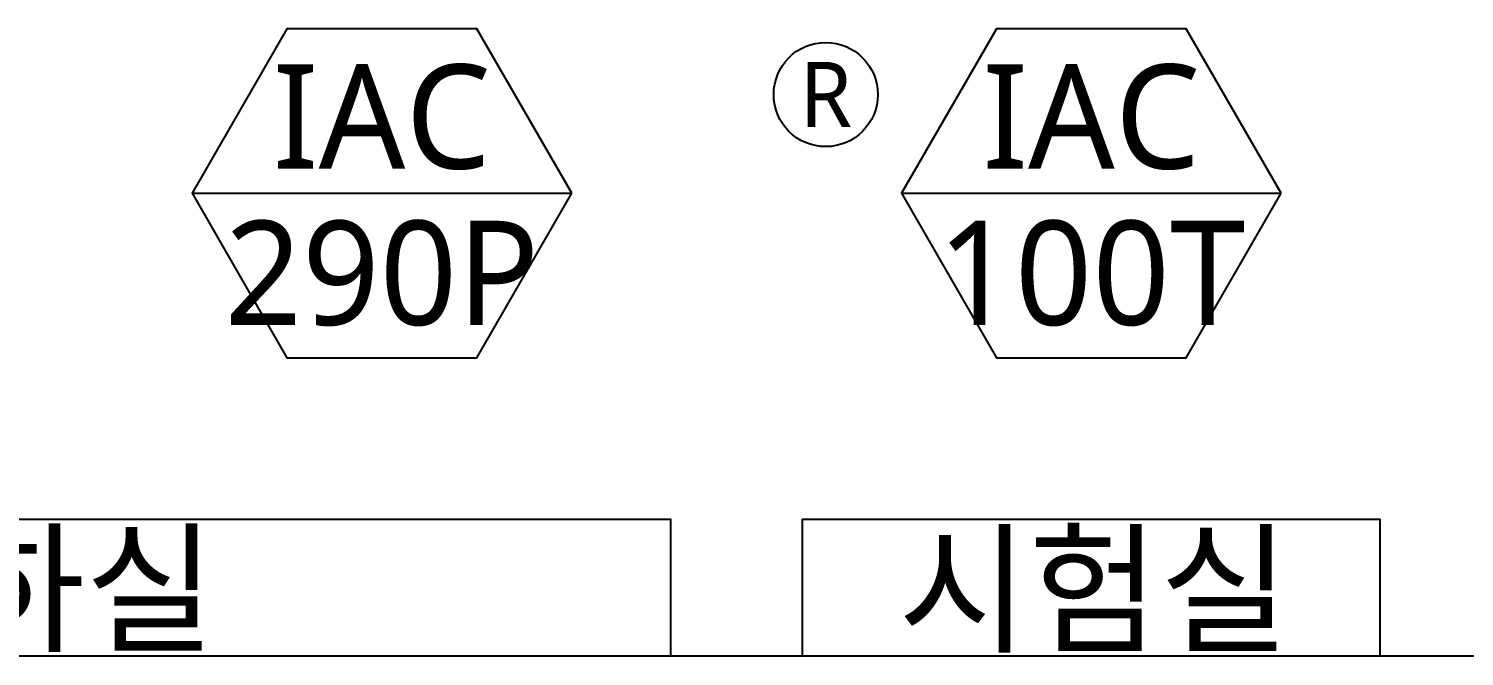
# Model space of a CAD drawing. Header units: millimetres. Extents: x 10547 to 11305, y 9897 to 10391.
# Drawn here: x 10742.9 to 10777.37, y 10049.25 to 10064.3 of the extents above; entities that cross this region are included whole.
import ezdxf
from ezdxf.enums import TextEntityAlignment as Align

# ---------------------------------------------------------------- set-up
doc = ezdxf.new("R2010")
doc.units = ezdxf.units.MM
for name, color, linetype in [('lg-text', 7, 'Continuous'), ('LG-장비번호', 7, 'Continuous'), ('실명', 231, 'Continuous')]:
    doc.layers.add(name, color=color, linetype=linetype)
doc.styles.add('LG전자', font='')
doc.styles.get('LG전자').set_extended_font_data('Malgun Gothic')

msp = doc.modelspace()

# ---------------------------------------------------------------- linework, layer by layer
at = {"layer": 'lg-text', "color": 1, "ltscale": 20}
msp.add_circle((10762.042, 10062.722), 1.25, dxfattribs=at)
at = {"layer": 'LG-장비번호', "color": 1}
for p, q in [((10746.828, 10060.353), (10755.942, 10060.353)), ((10763.861, 10060.353), (10772.975, 10060.353))]:
    msp.add_line(p, q, dxfattribs=at)
at = {"layer": 'LG-장비번호', "color": 252}
msp.add_line((11218.883, 10049.248), (10546.997, 10049.248), dxfattribs=at)
at = {"layer": 'LG-장비번호', "color": 1}
for points in [[(10755.942, 10060.353), (10753.663, 10064.3), (10749.106, 10064.3), (10746.828, 10060.353), (10749.106, 10056.406), (10753.663, 10056.406)], [(10772.975, 10060.353), (10770.696, 10064.3), (10766.139, 10064.3), (10763.861, 10060.353), (10766.139, 10056.406), (10770.696, 10056.406)]]:
    msp.add_lwpolyline(points, close=True, dxfattribs=at)
at = {"layer": '실명', "color": 1}
for points in [[(10710.386, 10049.248), (10710.386, 10052.533), (10758.318, 10052.533), (10758.318, 10049.248)], [(10761.485, 10049.248), (10761.485, 10052.533), (10775.35, 10052.533), (10775.35, 10049.248)]]:
    msp.add_lwpolyline(points, close=True, dxfattribs=at)

# ---------------------------------------------------------------- texts
at = {"layer": 'lg-text', "ltscale": 20, "style": 'LG전자'}
msp.add_text('R', height=1.566, dxfattribs=at).set_placement((10762.042, 10062.722), align=Align.MIDDLE)
at = {"layer": 'LG-장비번호', "style": 'LG전자'}
for s, p in [('IAC', (10751.385, 10062.194)), ('IAC', (10768.418, 10062.194)), ('290P', (10751.385, 10058.446)), ('100T', (10768.418, 10058.446)), ('대용량 모터부하실', (10734.423, 10050.891)), ('시험실', (10768.489, 10050.891))]:
    msp.add_text(s, height=2.5, dxfattribs=at).set_placement(p, align=Align.MIDDLE)

doc.saveas('drawing.dxf')
